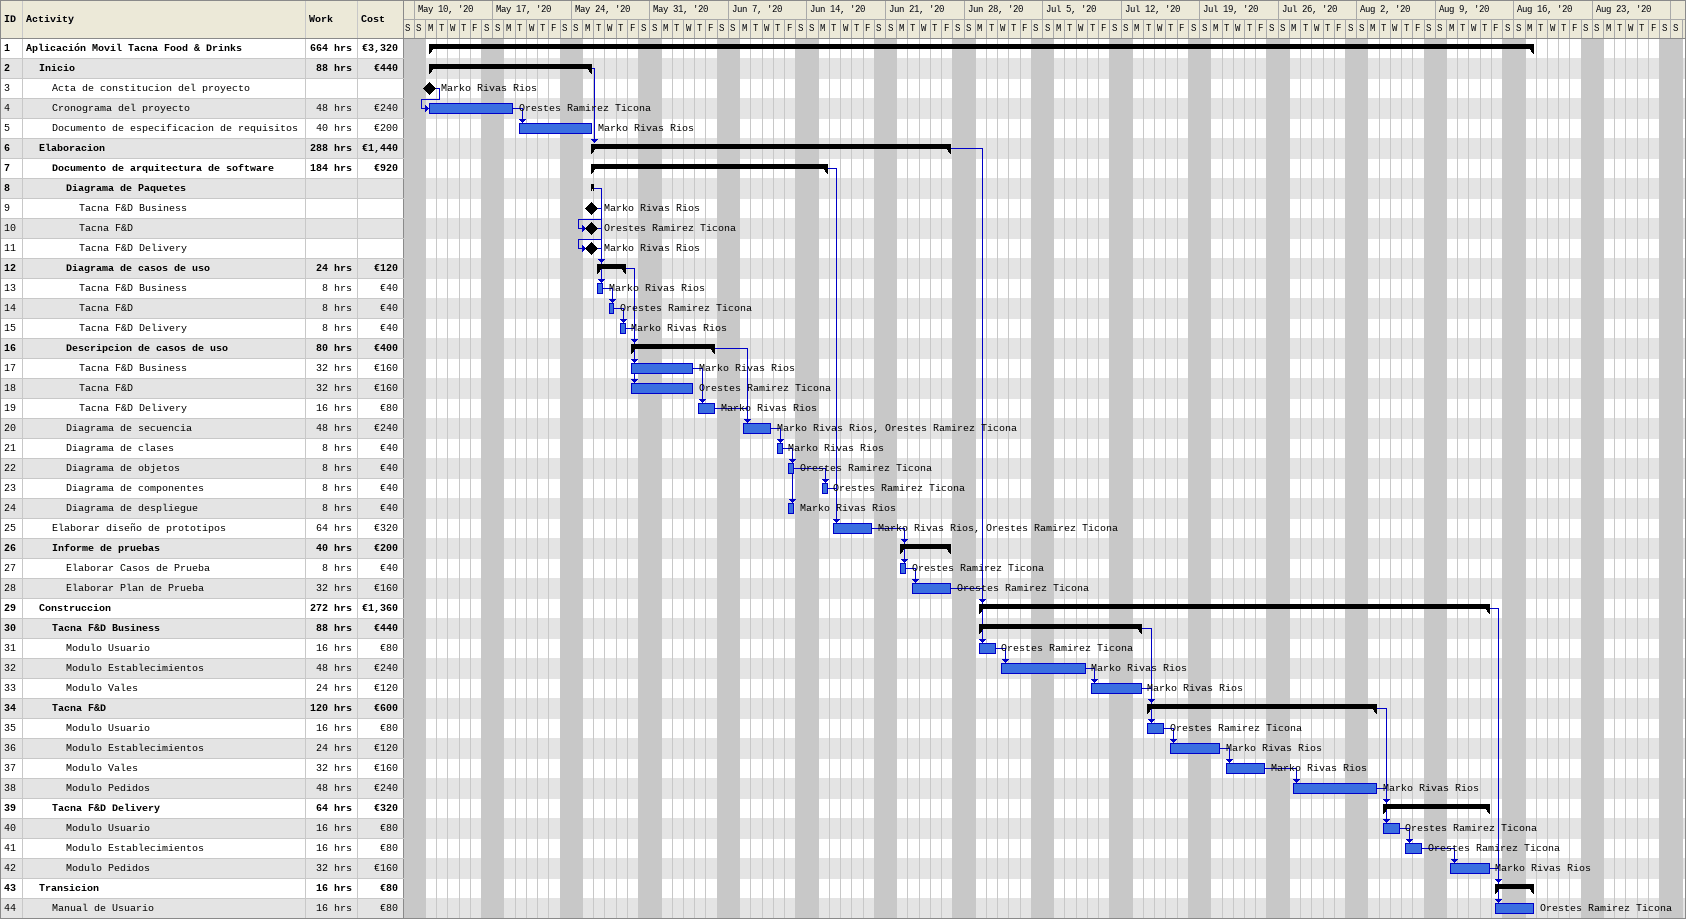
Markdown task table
| ID | Level | Task | Start | Finish | Predecessors | Resources | Work (h) | Cost (€) |
|---|---|---|---|---|---|---|---|---|
| 1 | 1 | **Aplicación Movil Tacna Food & Drinks** | 2020-05-11 | 2020-08-17 |  |  | 664 | 3320 |
| 2 | 2 | **Inicio** | 2020-05-11 | 2020-05-25 |  |  | 88 | 440 |
| 3 | 3 | Acta de constitucion del proyecto (milestone) | 2020-05-11 | 2020-05-11 |  | Marko Rivas Rios |  |  |
| 4 | 3 | Cronograma del proyecto | 2020-05-11 | 2020-05-18 | 3 | Orestes Ramirez Ticona | 48 | 240 |
| 5 | 3 | Documento de especificacion de requisitos | 2020-05-19 | 2020-05-25 | 4 | Marko Rivas Rios | 40 | 200 |
| 6 | 2 | **Elaboracion** | 2020-05-25 | 2020-06-26 | 2 |  | 288 | 1440 |
| 7 | 3 | **Documento de arquitectura de software** | 2020-05-25 | 2020-06-15 |  |  | 184 | 920 |
| 8 | 4 | **Diagrama de Paquetes** | 2020-05-25 | 2020-05-25 |  |  |  |  |
| 9 | 5 | Tacna F&D Business (milestone) | 2020-05-25 | 2020-05-25 |  | Marko Rivas Rios |  |  |
| 10 | 5 | Tacna F&D (milestone) | 2020-05-25 | 2020-05-25 | 9 | Orestes Ramirez Ticona |  |  |
| 11 | 5 | Tacna F&D Delivery (milestone) | 2020-05-25 | 2020-05-25 | 10 | Marko Rivas Rios |  |  |
| 12 | 4 | **Diagrama de casos de uso** | 2020-05-26 | 2020-05-28 | 8 |  | 24 | 120 |
| 13 | 5 | Tacna F&D Business | 2020-05-26 | 2020-05-26 | 11 | Marko Rivas Rios | 8 | 40 |
| 14 | 5 | Tacna F&D | 2020-05-27 | 2020-05-27 | 13 | Orestes Ramirez Ticona | 8 | 40 |
| 15 | 5 | Tacna F&D Delivery | 2020-05-28 | 2020-05-28 | 14 | Marko Rivas Rios | 8 | 40 |
| 16 | 4 | **Descripcion de casos de uso** | 2020-05-29 | 2020-06-05 | 12 |  | 80 | 400 |
| 17 | 5 | Tacna F&D Business | 2020-05-29 | 2020-06-03 | 15 | Marko Rivas Rios | 32 | 160 |
| 18 | 5 | Tacna F&D | 2020-05-29 | 2020-06-03 | 15 | Orestes Ramirez Ticona | 32 | 160 |
| 19 | 5 | Tacna F&D Delivery | 2020-06-04 | 2020-06-05 | 17 | Marko Rivas Rios | 16 | 80 |
| 20 | 4 | Diagrama de secuencia | 2020-06-08 | 2020-06-10 | 19, 16 | Marko Rivas Rios, Orestes Ramirez Ticona | 48 | 240 |
| 21 | 4 | Diagrama de clases | 2020-06-11 | 2020-06-11 | 20 | Marko Rivas Rios | 8 | 40 |
| 22 | 4 | Diagrama de objetos | 2020-06-12 | 2020-06-12 | 21 | Orestes Ramirez Ticona | 8 | 40 |
| 23 | 4 | Diagrama de componentes | 2020-06-15 | 2020-06-15 | 22 | Orestes Ramirez Ticona | 8 | 40 |
| 24 | 4 | Diagrama de despliegue | 2020-06-12 | 2020-06-12 | 21 | Marko Rivas Rios | 8 | 40 |
| 25 | 3 | Elaborar diseño de prototipos | 2020-06-16 | 2020-06-19 | 23, 7 | Marko Rivas Rios, Orestes Ramirez Ticona | 64 | 320 |
| 26 | 3 | **Informe de pruebas** | 2020-06-22 | 2020-06-26 | 25 |  | 40 | 200 |
| 27 | 4 | Elaborar Casos de Prueba | 2020-06-22 | 2020-06-22 | 25 | Orestes Ramirez Ticona | 8 | 40 |
| 28 | 4 | Elaborar Plan de Prueba | 2020-06-23 | 2020-06-26 | 27 | Orestes Ramirez Ticona | 32 | 160 |
| 29 | 2 | **Construccion** | 2020-06-29 | 2020-08-13 | 6 |  | 272 | 1360 |
| 30 | 3 | **Tacna F&D Business** | 2020-06-29 | 2020-07-13 |  |  | 88 | 440 |
| 31 | 4 | Modulo Usuario | 2020-06-29 | 2020-06-30 | 28 | Orestes Ramirez Ticona | 16 | 80 |
| 32 | 4 | Modulo Establecimientos | 2020-07-01 | 2020-07-08 | 31 | Marko Rivas Rios | 48 | 240 |
| 33 | 4 | Modulo Vales | 2020-07-09 | 2020-07-13 | 32 | Marko Rivas Rios | 24 | 120 |
| 34 | 3 | **Tacna F&D** | 2020-07-14 | 2020-08-03 | 30 |  | 120 | 600 |
| 35 | 4 | Modulo Usuario | 2020-07-14 | 2020-07-15 | 33 | Orestes Ramirez Ticona | 16 | 80 |
| 36 | 4 | Modulo Establecimientos | 2020-07-16 | 2020-07-20 | 35 | Marko Rivas Rios | 24 | 120 |
| 37 | 4 | Modulo Vales | 2020-07-21 | 2020-07-24 | 36 | Marko Rivas Rios | 32 | 160 |
| 38 | 4 | Modulo Pedidos | 2020-07-27 | 2020-08-03 | 37 | Marko Rivas Rios | 48 | 240 |
| 39 | 3 | **Tacna F&D Delivery** | 2020-08-04 | 2020-08-13 | 34 |  | 64 | 320 |
| 40 | 4 | Modulo Usuario | 2020-08-04 | 2020-08-05 | 38 | Orestes Ramirez Ticona | 16 | 80 |
| 41 | 4 | Modulo Establecimientos | 2020-08-06 | 2020-08-07 | 40 | Orestes Ramirez Ticona | 16 | 80 |
| 42 | 4 | Modulo Pedidos | 2020-08-10 | 2020-08-13 | 41 | Marko Rivas Rios | 32 | 160 |
| 43 | 2 | **Transicion** | 2020-08-14 | 2020-08-17 | 29 |  | 16 | 80 |
| 44 | 3 | Manual de Usuario | 2020-08-14 | 2020-08-17 | 42 | Orestes Ramirez Ticona | 16 | 80 |
